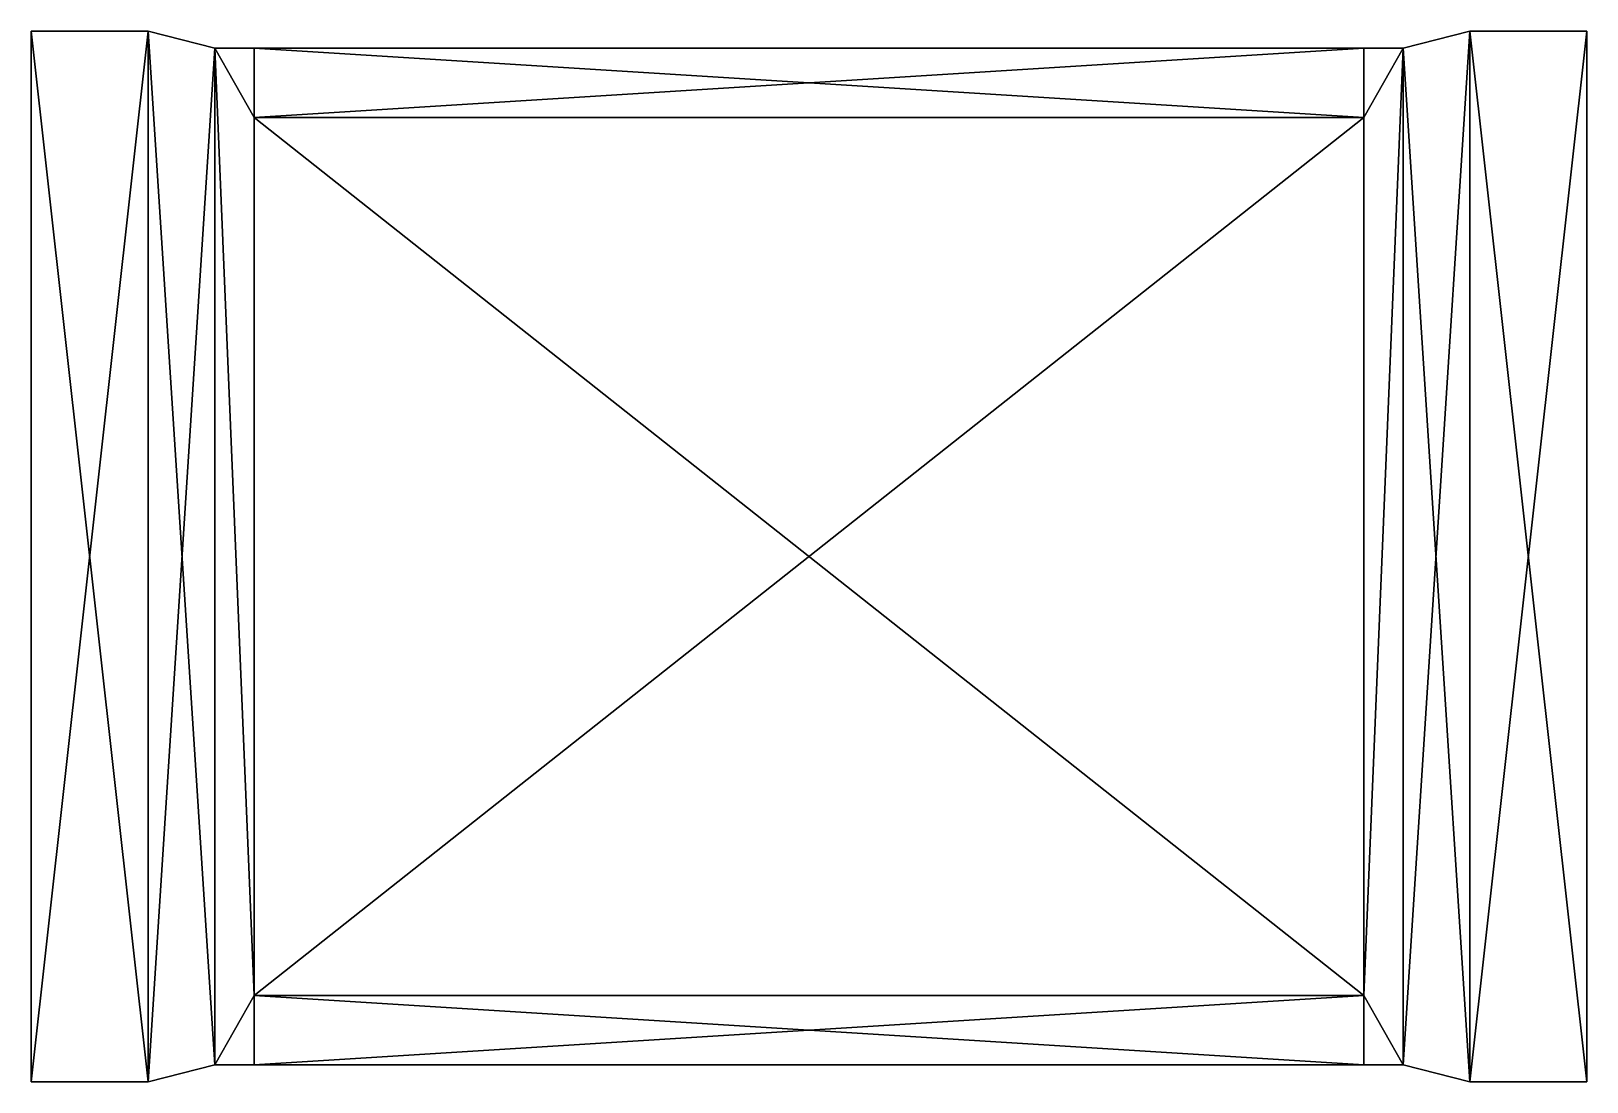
# Model space of a CAD drawing. Extents: x -78 to 78, y 0 to 106.
import ezdxf

# ---------------------------------------------------------------- set-up
doc = ezdxf.new("R2010")
doc.units = 0
doc.layers.add('chocolateCandyBar02', color=250, linetype='CONTINUOUS')

msp = doc.modelspace()

# ---------------------------------------------------------------- meshes
at = {"layer": 'chocolateCandyBar02'}
mesh = msp.add_polyface(dxfattribs=at)
corners = [(59.784985, 1.726485, 1.827184), (59.784985, 104.037051, 1.827184), (59.784985, 1.726485, -1.827184), (59.784985, 104.037051, -1.827184), (-59.784985, 1.726485, 1.827184), (-59.784985, 104.037051, 1.827184), (-59.784985, 1.726485, -1.827184), (-59.784985, 104.037051, -1.827184), (66.480942, 0, 1.827184), (66.480942, 105.763536, 1.827184), (66.480942, 0, -1.827184), (66.480942, 105.763536, -1.827184), (-66.480942, 0, 1.827184), (-66.480942, 105.763536, 1.827184), (-66.480942, 0, -1.827184), (-66.480942, 105.763536, -1.827184), (78.25539, 0, 1.827184), (78.25539, 105.763536, 1.827184), (78.25539, 0, -1.827184), (78.25539, 105.763536, -1.827184), (-78.25539, 0, 1.827184), (-78.25539, 105.763536, 1.827184), (-78.25539, 0, -1.827184), (-78.25539, 105.763536, -1.827184), (-55.807443, 97.072177, -18.271837), (55.807443, 97.072177, -18.271837), (-55.807443, 1.726485, -14.029001), (-55.807443, 1.726485, 14.029001), (55.807443, 1.726485, 14.029001), (55.807443, 1.726485, -14.029001), (-55.807443, 8.691358, 18.271837), (-55.807443, 97.072177, 18.271837), (55.807443, 97.072177, 18.271837), (55.807443, 8.691358, 18.271837), (-55.807443, 8.691358, -18.271837), (-55.807443, 104.037051, 14.029001), (-55.807443, 104.037051, -14.029001), (55.807443, 104.037051, -14.029001), (55.807443, 104.037051, 14.029001), (55.807443, 8.691358, -18.271837)]
mesh.append_faces([[corners[k] for k in face] for face in [(30, 31, 32), (16, 17, 19), (39, 25, 24), (22, 23, 21), (35, 36, 37), (26, 27, 28), (28, 0, 2), (3, 37, 25), (37, 3, 1), (32, 38, 1), (31, 35, 38), (30, 27, 4), (24, 36, 7), (6, 26, 34), (0, 8, 10), (2, 10, 11), (3, 11, 9), (1, 9, 8), (6, 14, 12), (4, 12, 13), (5, 13, 15), (7, 15, 14), (8, 16, 18), (10, 18, 19), (11, 19, 17), (9, 17, 16), (14, 22, 20), (12, 20, 21), (13, 21, 23), (15, 23, 22), (27, 30, 33), (36, 24, 25), (3, 25, 39), (39, 29, 2), (35, 5, 7), (34, 24, 7), (0, 28, 33), (33, 32, 1), (34, 26, 29), (26, 6, 4), (5, 31, 30), (5, 35, 31), (30, 32, 33), (16, 19, 18), (39, 24, 34), (22, 21, 20), (35, 37, 38), (26, 28, 29), (28, 2, 29), (37, 1, 38), (31, 38, 32), (0, 10, 2), (2, 11, 3), (3, 9, 1), (1, 8, 0), (6, 12, 4), (4, 13, 5), (5, 15, 7), (7, 14, 6), (8, 18, 10), (10, 19, 11), (11, 17, 9), (9, 16, 8), (14, 20, 12), (12, 21, 13), (13, 23, 15), (15, 22, 14), (27, 33, 28), (36, 25, 37), (3, 39, 2), (35, 7, 36), (34, 7, 6), (33, 1, 0), (34, 29, 39), (26, 4, 27), (5, 30, 4)]])

doc.saveas('drawing.dxf')
